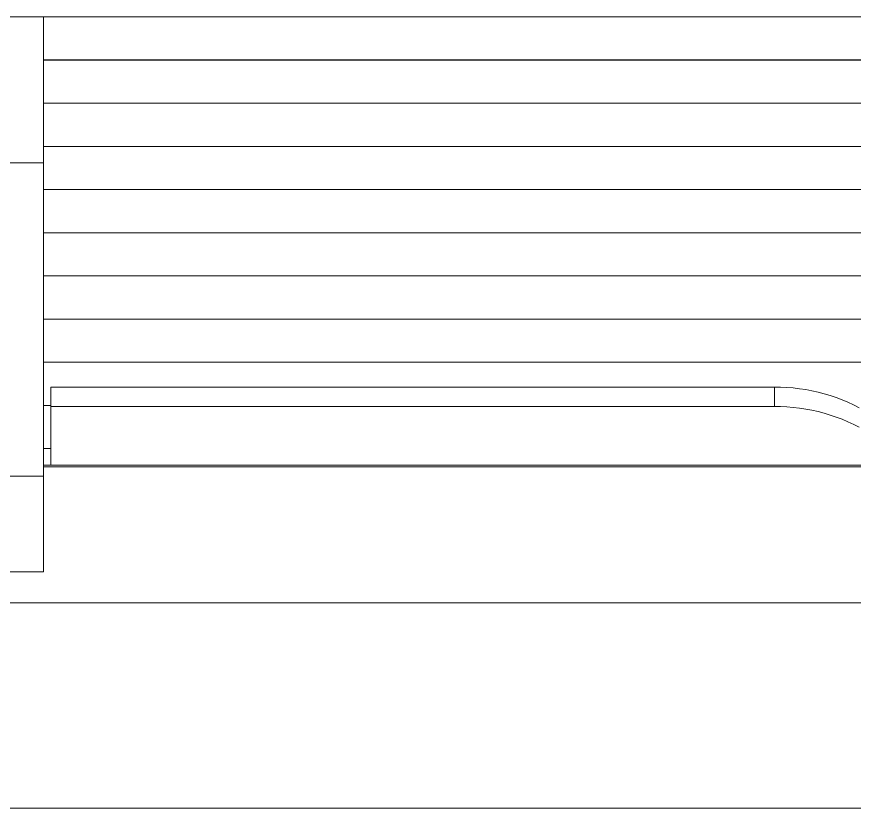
# Model space of a CAD drawing. Header units: millimetres. Extents: x -30 to 4992, y -440 to 3111.
# Drawn here: x 1882.29 to 1905.2, y 3050.99 to 3072.65 of the extents above; entities that cross this region are included whole.
import ezdxf

# ---------------------------------------------------------------- set-up
doc = ezdxf.new("R2010")
doc.units = ezdxf.units.MM
doc.layers.add('ZANO_R', color=7, linetype='Continuous', lineweight=0)

msp = doc.modelspace()

# ---------------------------------------------------------------- linework, layer by layer
at = {"layer": 'ZANO_R'}
for p, q in [((1938.016, 3072.654), (148.016, 3072.654)), ((1883.016, 3068.657), (1883.016, 3072.653)), ((1883.016, 3071.472), (1938.016, 3071.472)), ((1938.016, 3071.468), (1883.016, 3071.468)), ((1938.016, 3070.29), (1883.016, 3070.29)), ((1883.016, 3069.107), (1938.016, 3069.107)), ((1938.016, 3069.103), (1883.016, 3069.103)), ((1873.016, 3068.657), (1883.016, 3068.657)), ((1883.016, 3060.078), (1883.016, 3068.657)), ((1938.016, 3067.925), (1883.016, 3067.925)), ((1883.016, 3066.743), (1938.016, 3066.743)), ((1938.016, 3066.738), (1883.016, 3066.738)), ((1938.016, 3065.56), (1883.016, 3065.56)), ((1883.016, 3064.378), (1938.016, 3064.378)), ((1938.016, 3064.373), (1883.016, 3064.373)), ((1938.016, 3063.196), (1883.016, 3063.196)), ((1883.216, 3062.519), (1883.216, 3061.988)), ((1883.216, 3062.519), (1903.016, 3062.519)), ((1903.016, 3062.519), (1903.016, 3061.988)), ((1903.016, 3062.519), (1903.188, 3062.517)), ((1903.188, 3062.517), (1903.36, 3062.508)), ((1903.36, 3062.508), (1903.532, 3062.493)), ((1903.532, 3062.493), (1903.703, 3062.473)), ((1903.703, 3062.473), (1903.873, 3062.447)), ((1903.873, 3062.447), (1904.043, 3062.414)), ((1904.043, 3062.414), (1904.211, 3062.376)), ((1904.211, 3062.376), (1904.378, 3062.333)), ((1904.378, 3062.333), (1904.543, 3062.283)), ((1904.543, 3062.283), (1904.706, 3062.228)), ((1904.706, 3062.228), (1904.867, 3062.168)), ((1904.867, 3062.168), (1905.026, 3062.101)), ((1883.016, 3062.013), (1883.216, 3062.013)), ((1883.216, 3062.009), (1883.016, 3062.009)), ((1883.216, 3061.988), (1903.016, 3061.988)), ((1883.216, 3060.376), (1883.216, 3061.988)), ((1903.016, 3061.988), (1903.188, 3061.985)), ((1903.188, 3061.985), (1903.361, 3061.976)), ((1903.361, 3061.976), (1903.533, 3061.961)), ((1903.533, 3061.961), (1903.704, 3061.941)), ((1903.704, 3061.941), (1903.875, 3061.914)), ((1903.875, 3061.914), (1904.044, 3061.882)), ((1905.026, 3062.101), (1905.183, 3062.03)), ((1905.183, 3062.03), (1905.337, 3061.953)), ((1904.044, 3061.882), (1904.213, 3061.844)), ((1904.213, 3061.844), (1904.38, 3061.8)), ((1904.38, 3061.8), (1904.545, 3061.75)), ((1904.545, 3061.75), (1904.709, 3061.695)), ((1904.709, 3061.695), (1904.87, 3061.634)), ((1904.87, 3061.634), (1905.03, 3061.568)), ((1905.03, 3061.568), (1905.187, 3061.496)), ((1905.187, 3061.496), (1905.341, 3061.419)), ((1883.216, 3060.831), (1883.016, 3060.831)), ((1883.016, 3060.376), (1938.016, 3060.376)), ((1938.016, 3060.331), (1883.016, 3060.331)), ((1883.016, 3060.078), (1873.016, 3060.078)), ((1883.016, 3057.463), (1883.016, 3060.078)), ((1883.016, 3057.463), (1873.016, 3057.463)), ((1883.016, 3057.465), (1883.016, 3057.463)), ((1883.016, 3057.463), (1883.016, 3057.463)), ((148.016, 3056.608), (1938.016, 3056.608)), ((1938.016, 3050.987), (148.016, 3050.987))]:
    msp.add_line(p, q, dxfattribs=at)

doc.saveas('drawing.dxf')
